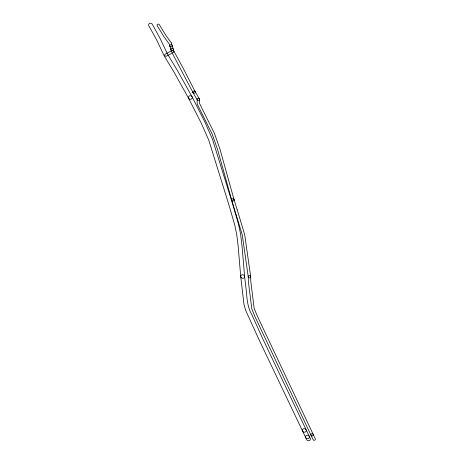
<?xml version="1.0" encoding="UTF-8"?>
<svg xmlns="http://www.w3.org/2000/svg" width="464" height="464" viewBox="0 0 464 464"><rect width="100%" height="100%" fill="white"/><g stroke="black" fill="none" stroke-linecap="round" stroke-linejoin="round"><path stroke-width="0.7" d="M199.375 98.844L195.182 91.669M193.036 92.626L197.252 99.847A1.23 1.114 16.2 0 0 199.242 100.114A1.23 1.114 16.2 0 0 198.731 98.31A1.23 1.114 16.2 0 0 197.09 99.29L197.212 104.052L212.187 134.137L217.593 149.547L231.698 200.112M192.044 96.779L177.329 70.342L167.655 54.369L160.231 38.709L152.291 24.25A1.966 1.786 16.2 0 0 149.663 23.362A1.966 1.786 16.2 0 0 148.834 25.746L156.693 40.061L164.227 55.924L173.896 71.885L188.593 98.293M195.205 91.71L183.065 68.022L173.797 51.052L172.069 50.53L165.271 54.126A1.23 1.114 16.2 0 0 164.882 55.651A1.23 1.114 16.2 0 0 166.559 56.092L172.237 53.087L193.012 92.585M192.073 96.843L204.798 121.817L212.495 139.275L232.568 203.748L238.461 224.048L240.538 233.839L241.982 245.543L244.609 276.48L246.204 289.942C246.964 298.352 247.411 307.145 251.813 314.604L262.711 338.65L310.225 438.335A1.966 1.786 16.2 0 1 309.262 440.672A1.966 1.786 16.2 0 1 306.681 439.663L259.144 339.944L245.688 310.468L243.994 304.552L240.729 276.619M188.558 98.235L201.26 123.169L208.788 140.215L228.816 204.56L234.68 224.756L236.669 234.14L238.102 245.734L240.723 276.55M313.183 434.374L257.352 316.135L254.162 308.386L250.78 281.3L250.682 276.782M313.194 434.403L315.271 438.747A1.23 1.114 16.2 0 1 314.662 440.203A1.23 1.114 16.2 0 1 313.049 439.565L255.113 316.924L251.836 308.949L248.35 281.387L248.246 276.712M234.047 199.63L237.081 209.345M231.71 200.146L242.278 234.964L248.257 276.834M237.087 209.357L244.685 234.691L250.676 276.66M234.059 199.659L219.919 148.99L214.426 133.348L199.532 103.431L199.532 99.4M171.338 42.897L166.025 35.612L159.338 24.696A1.23 1.114 16.2 0 0 157.673 24.209A1.23 1.114 16.2 0 0 157.226 25.723L163.943 36.685L169.221 43.923L171.541 51.759A1.23 1.114 16.2 0 0 173.037 52.612A1.23 1.114 16.2 0 0 173.89 51.272L171.338 42.897M305.962 438.039A1.966 1.786 16.2 0 0 309.291 437.691A1.966 1.786 16.2 0 0 307.151 435.186A1.966 1.786 16.2 0 0 305.962 438.039M311.158 435.499A1.23 1.114 16.2 0 0 313.235 435.238A1.23 1.114 16.2 0 0 311.86 433.695A1.23 1.114 16.2 0 0 311.158 435.499M241.205 277.64A1.966 1.786 16.2 0 0 244.516 277.17A1.966 1.786 16.2 0 0 242.278 274.734A1.966 1.786 16.2 0 0 241.205 277.64M188.883 98.687A1.966 1.786 16.2 0 0 192.177 98.153A1.966 1.786 16.2 0 0 189.886 95.764A1.966 1.786 16.2 0 0 188.883 98.687M302.824 431.514A1.966 1.786 16.2 0 0 306.153 431.149A1.966 1.786 16.2 0 0 303.995 428.649A1.966 1.786 16.2 0 0 302.824 431.514M248.6 277.495A1.23 1.114 16.2 0 0 250.641 277.095A1.23 1.114 16.2 0 0 249.151 275.645A1.23 1.114 16.2 0 0 248.6 277.495M171.036 49.897A1.23 1.114 16.2 0 0 173.147 49.979A1.23 1.114 16.2 0 0 172.074 48.25A1.23 1.114 16.2 0 0 171.036 49.897M193.186 92.841A1.23 1.114 16.2 0 0 195.263 92.568A1.23 1.114 16.2 0 0 193.882 91.031A1.23 1.114 16.2 0 0 193.186 92.841M169.975 46.336A1.23 1.114 16.2 0 0 172.086 46.417A1.23 1.114 16.2 0 0 171.019 44.689A1.23 1.114 16.2 0 0 169.975 46.336M231.814 200.39A1.23 1.114 16.2 0 0 233.926 200.506A1.23 1.114 16.2 0 0 232.887 198.766A1.23 1.114 16.2 0 0 231.814 200.39"/></g></svg>
